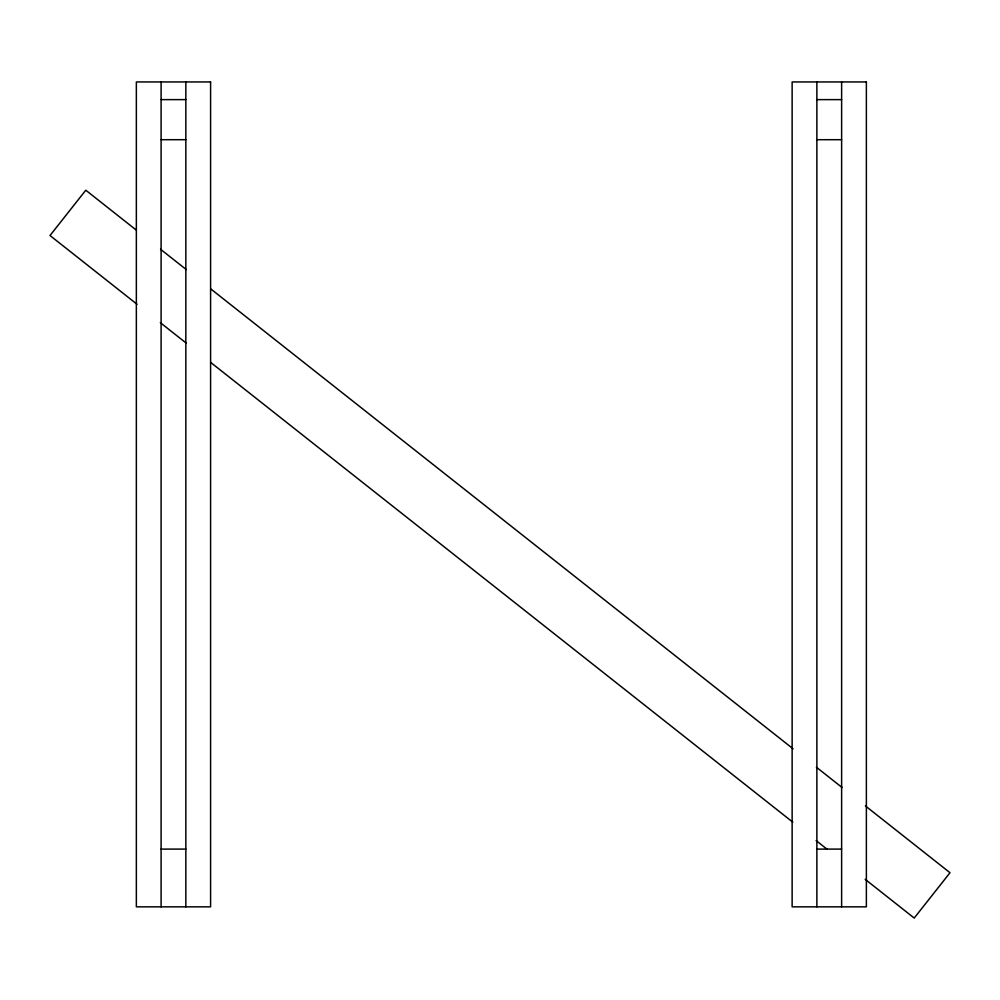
<?xml version="1.0" encoding="UTF-8"?>
<svg xmlns="http://www.w3.org/2000/svg" width="1000" height="1000" viewBox="0 0 1000 1000"><rect width="100%" height="100%" fill="white"/><g stroke="black" fill="none" stroke-linecap="round" stroke-linejoin="round"><path stroke-width="1.5" d="M161.1 99.625L185.837 99.625M816.875 99.625L841.625 99.625M161.1 139.7L185.837 139.7M816.875 139.7L841.625 139.7M161.1 849.1L185.837 849.1M816.875 849.1L841.625 849.1M136.05 229.913L85.787 190.212L50 235.525L137.037 304.262M160.562 249.275L186.3 269.6M210.825 288.962L793.088 748.812M816.388 767.2L842.125 787.537M865.413 805.925L950 872.725L914.212 918.05L865.175 879.325M160.325 322.663L186.062 342.987M210.588 362.35L792.85 822.2M816.15 840.6L827.175 849.312M841.625 81.95L841.625 906.838M816.875 81.95L816.875 906.838M185.837 81.95L185.837 906.838M161.1 81.95L161.1 906.838M210.588 81.95L136.35 81.95L136.35 906.838L210.588 906.838L210.588 81.95M866.375 81.95L792.138 81.95L792.138 906.838L866.375 906.838L866.375 81.95"/></g></svg>
